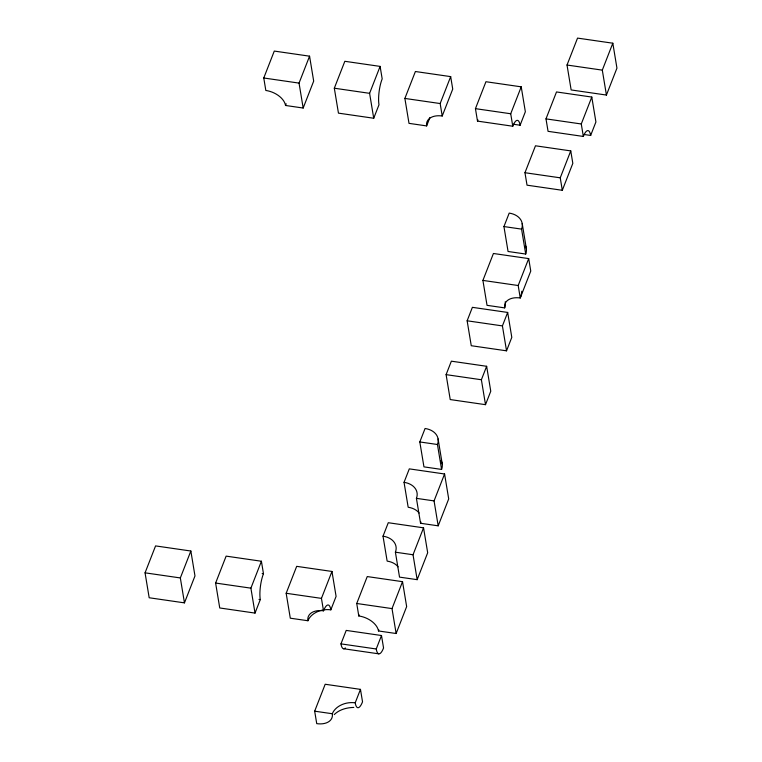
<?xml version="1.0" encoding="UTF-8"?>
<svg xmlns="http://www.w3.org/2000/svg" width="762" height="762" viewBox="0 0 762 762"><rect width="100%" height="100%" fill="white"/><g stroke="black" fill="none" stroke-linecap="round" stroke-linejoin="round"><path stroke-width="1.14" d="M263.766 77.991L274.282 51.073L309.562 56.178L313.687 81.105L303.171 108.033L285.531 105.47A18.526 11.582 21.3 0 0 265.824 90.459L263.766 77.991L299.047 83.106L303.171 108.033M285.531 105.47L286.188 103.794M299.047 83.106L309.562 56.178M145.056 572.833L155.572 545.906L190.852 551.021L194.977 575.939L184.461 602.866L149.181 597.76L145.056 572.833L180.337 577.939L184.461 602.866M334.318 88.211L344.834 61.293L380.114 66.399L382.181 78.857A18.526 5.039 -81.8 0 0 378.981 104.785L373.723 118.243L338.452 113.138L334.318 88.211L369.599 93.326L373.723 118.243M180.337 577.939L190.852 551.021M369.599 93.326L380.114 66.399M215.617 583.054L226.133 556.127L261.404 561.242L263.471 573.7A18.526 5.039 -81.8 0 0 260.28 599.618L255.022 613.086L219.742 607.971L215.617 583.054L250.898 588.159L255.022 613.086M404.879 98.431L415.395 71.514L450.675 76.619L452.733 89.078L442.217 116.005A18.526 11.582 21.3 0 0 426.644 125.911L409.003 123.358L404.879 98.431L440.16 103.546L442.217 116.005M426.644 125.911L429.93 117.5M250.898 588.159L261.404 561.242M440.16 103.546L450.675 76.619M286.169 593.274L296.685 566.347L331.965 571.452L336.09 596.379L330.832 609.838A18.526 13.545 -9.4 0 0 307.934 620.744L290.293 618.192L286.169 593.274L321.45 598.38L323.517 610.838A18.526 11.582 21.3 0 0 307.934 620.744M475.44 108.652L485.946 81.724L521.227 86.839L525.351 111.757L520.103 125.225A18.526 5.039 -81.8 0 0 512.778 126.225L477.498 121.11L475.44 108.652L510.711 113.757L512.778 126.225M321.45 598.38L331.965 571.452M510.711 113.757L521.227 86.839M314.668 711.184L325.183 684.257L360.464 689.372L362.531 701.831A18.526 5.039 -81.8 0 1 355.206 702.831A18.526 13.545 -9.4 0 0 332.308 713.737A18.526 11.582 21.3 0 1 316.735 723.643L314.668 711.184L332.308 713.737M340.957 643.871L346.215 630.412L381.495 635.518L383.553 647.986A18.526 5.039 -81.8 0 1 376.238 648.986L340.957 643.871A18.526 5.039 -81.8 0 0 345.377 647.938M356.73 603.485L367.246 576.567L402.527 581.673L406.651 606.6L396.135 633.517L378.495 630.965A18.526 11.582 21.3 0 0 358.788 615.953L356.73 603.485L392.011 608.6L396.135 633.517M383.019 536.181L388.277 522.722L423.548 527.828L427.682 552.755L417.166 579.672L399.526 577.12L395.402 552.193A18.526 13.545 -9.4 0 0 383.019 536.181L387.144 561.108A18.526 13.545 -9.4 0 1 398.078 566.852M404.041 482.336L409.299 468.868L444.579 473.983L448.704 498.91L438.188 525.828L420.557 523.275L416.423 498.348A18.526 13.545 -9.4 0 0 404.041 482.336L408.175 507.254A18.526 13.545 -9.4 0 1 419.1 513.007M419.814 441.95L425.072 428.492A18.526 13.545 -9.4 0 1 437.455 444.503L441.579 469.43L423.948 466.868L419.814 441.95L437.455 444.503M446.103 374.637L451.361 361.178L486.642 366.284L490.766 391.211L485.508 404.67L450.228 399.564L446.103 374.637L481.384 379.752L485.508 404.67M467.135 320.792L472.392 307.334L507.673 312.439L511.797 337.366L506.539 350.825L471.259 345.719L467.135 320.792L502.415 325.907L506.539 350.825M482.908 280.406L493.424 253.489L528.695 258.594L530.762 271.053L520.246 297.98A18.526 11.582 21.3 0 0 504.673 307.886L487.032 305.333L482.908 280.406L518.189 285.521L520.246 297.98A37.043 27.089 -9.4 0 0 521.751 291.246M503.939 226.562L509.197 213.103A18.526 13.545 -9.4 0 1 521.57 229.114L525.704 254.041L508.063 251.489L503.939 226.562L521.57 229.114M524.961 172.717L535.476 145.79L570.757 150.905L572.824 163.363L562.308 190.29L527.028 185.176L524.961 172.717L560.241 177.822L562.308 190.29M545.992 118.872L556.508 91.945L591.788 97.06L595.913 121.977L590.655 135.445A18.526 5.039 -81.8 0 0 583.34 136.446L548.059 131.331L545.992 118.872L581.273 123.977L583.34 136.446M567.023 65.027L577.539 38.1L612.819 43.205L616.944 68.132L606.428 95.059L571.148 89.945L567.023 65.027L602.304 70.133L606.428 95.059M355.206 702.831L360.464 689.372M376.238 648.986L381.495 635.518M392.011 608.6L402.527 581.673M417.166 579.672L413.033 554.755L423.548 527.828M438.188 525.828L434.064 500.901L444.579 473.983M481.384 379.752L486.642 366.284M502.415 325.907L507.673 312.439M518.189 285.521L528.695 258.594M560.241 177.822L570.757 150.905M581.273 123.977L591.788 97.06M602.304 70.133L612.819 43.205M334.251 714.585L334.613 714.223C339.157 709.974 345.815 707.612 353.797 707.412M513.483 124.263L520.103 125.225M584.044 134.483L590.655 135.445M416.423 498.348L434.064 500.901M395.402 552.193L413.033 554.755M343.443 648.719L378.714 653.825M522.208 223.542L526.332 248.469M438.093 438.931L442.217 463.848M477.498 121.11A18.526 5.039 -81.8 0 1 477.984 119.958M260.28 599.618A18.526 13.545 -9.4 0 1 258.975 599.389M262.157 573.538A18.526 11.582 21.3 0 1 263.471 573.7M323.517 610.838A18.526 5.039 -81.8 0 1 330.832 609.838M358.788 615.953A18.526 5.039 -81.8 0 1 359.188 614.982M378.838 629.955A18.526 13.545 -9.4 0 1 378.495 630.965M441.017 460.477A18.526 13.545 -9.4 0 1 441.579 469.43M420.957 522.056A18.526 13.545 -9.4 0 1 420.557 523.275M525.599 246.012A18.526 13.545 -9.4 0 1 525.704 254.041M505.206 301.79A18.526 13.545 -9.4 0 1 504.673 307.886"/></g></svg>
